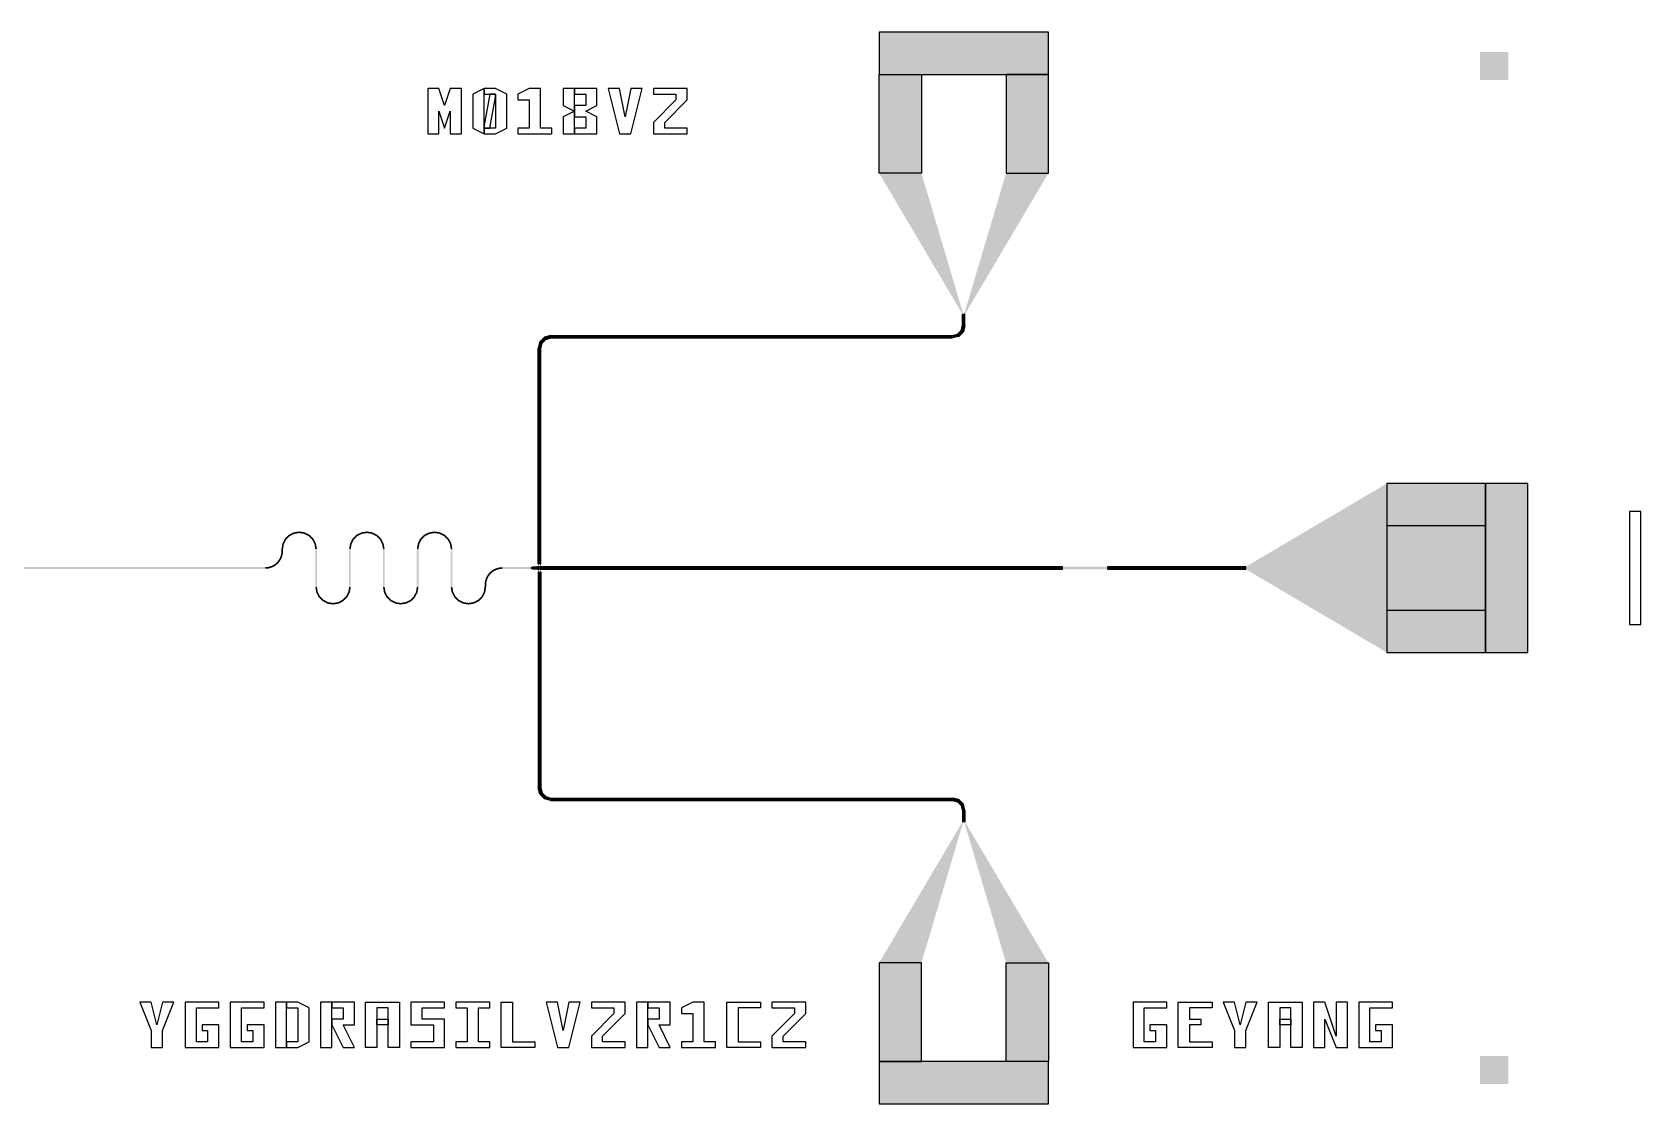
# Model space of a CAD drawing. Extents: x -200 to 7200, y -200 to 2100.
# Drawn here: x 4349 to 7200, y 0 to 1900 of the extents above; entities that cross this region are included whole.
import ezdxf

# ---------------------------------------------------------------- set-up
doc = ezdxf.new("R2010")
doc.units = 0
doc.layers.add('GAP', color=1, linetype='continuous')
doc.layers.add('PIN', color=3, linetype='continuous')

# ---------------------------------------------------------------- blocks, each defined once
blk = doc.blocks.new('YGGDRASILV2R1C2GAP')
for points in [[(6925, 1100), (6750, 1100), (6750, 800), (6925, 800), (6925, 1100)], [(7000, 1100), (6925, 1100), (6925, 800), (7000, 800), (7000, 1100)], [(5245.2, 951.5), (5235.2, 951.5), (5235.2, 948.5), (5245.2, 948.5), (5245.2, 951.5)], [(5250.7, 951.5), (5246.2, 951.5), (5246.2, 948.5), (5250.7, 948.5), (5250.7, 951.5)], [(6175, 952.2), (5251.7, 952.2), (5251.7, 947.8), (6175, 947.8), (6175, 952.2)], [(6500, 952.2), (6255, 952.2), (6255, 947.8), (6500, 947.8), (6500, 952.2)]]:
    blk.add_lwpolyline(points)
for points in [[(6750, 950), (6500, 950), (6750, 1100), (6500, 952.2)], [(6925, 1100), (6750, 1100), (6925, 800), (6750, 800)], [(7000, 1100), (6925, 1100), (7000, 800), (6925, 800)], [(4796.7, 1001.9), (4796.7, 1001.9), (4792.3, 993.1)], [(4799.1, 1000.1), (4796.7, 1001.9), (4795.1, 992.2), (4792.3, 993.1)], [(4799.1, 1000.1), (4799.1, 1000.1), (4795.1, 992.2)], [(4803.7, 1008.8), (4803.7, 1008.8), (4796.7, 1001.9)], [(4805.4, 1006.4), (4803.7, 1008.8), (4799.1, 1000.1), (4796.7, 1001.9)], [(4805.4, 1006.4), (4805.4, 1006.4), (4799.1, 1000.1)], [(4812.5, 1013.3), (4812.5, 1013.3), (4803.7, 1008.8)], [(4813.4, 1010.5), (4812.5, 1013.3), (4805.4, 1006.4), (4803.7, 1008.8)], [(4813.4, 1010.5), (4813.4, 1010.5), (4805.4, 1006.4)], [(4822.2, 1014.8), (4822.2, 1014.8), (4812.5, 1013.3)], [(4822.2, 1011.9), (4822.2, 1014.8), (4813.4, 1010.5), (4812.5, 1013.3)], [(4822.2, 1011.9), (4822.2, 1011.9), (4813.4, 1010.5)], [(4831.9, 1013.3), (4831.9, 1013.3), (4822.2, 1014.8)], [(4831, 1010.5), (4831.9, 1013.3), (4822.2, 1011.9), (4822.2, 1014.8)], [(4831, 1010.5), (4831, 1010.5), (4822.2, 1011.9)], [(4839, 1006.4), (4840.7, 1008.8), (4831, 1010.5), (4831.9, 1013.3)], [(4839, 1006.4), (4839, 1006.4), (4831, 1010.5)], [(4840.7, 1008.8), (4840.7, 1008.8), (4831.9, 1013.3)], [(4845.3, 1000.1), (4847.6, 1001.9), (4839, 1006.4), (4840.7, 1008.8)], [(4845.3, 1000.1), (4845.3, 1000.1), (4839, 1006.4)], [(4847.6, 1001.9), (4847.6, 1001.9), (4840.7, 1008.8)], [(4849.3, 992.2), (4852.1, 993.1), (4845.3, 1000.1), (4847.6, 1001.9)], [(4849.3, 992.2), (4849.3, 992.2), (4845.3, 1000.1)], [(4852.1, 993.1), (4852.1, 993.1), (4847.6, 1001.9)], [(4916.7, 1001.9), (4916.7, 1001.9), (4912.3, 993.1)], [(4919.1, 1000.1), (4916.7, 1001.9), (4915.1, 992.2), (4912.3, 993.1)], [(4919.1, 1000.1), (4919.1, 1000.1), (4915.1, 992.2)], [(4923.7, 1008.8), (4923.7, 1008.8), (4916.7, 1001.9)], [(4925.4, 1006.4), (4923.7, 1008.8), (4919.1, 1000.1), (4916.7, 1001.9)], [(4925.4, 1006.4), (4925.4, 1006.4), (4919.1, 1000.1)], [(4932.5, 1013.3), (4932.5, 1013.3), (4923.7, 1008.8)], [(4933.4, 1010.5), (4932.5, 1013.3), (4925.4, 1006.4), (4923.7, 1008.8)], [(4933.4, 1010.5), (4933.4, 1010.5), (4925.4, 1006.4)], [(4942.2, 1014.8), (4942.2, 1014.8), (4932.5, 1013.3)], [(4942.2, 1011.9), (4942.2, 1014.8), (4933.4, 1010.5), (4932.5, 1013.3)], [(4942.2, 1011.9), (4942.2, 1011.9), (4933.4, 1010.5)], [(4951.9, 1013.3), (4951.9, 1013.3), (4942.2, 1014.8)], [(4951, 1010.5), (4951.9, 1013.3), (4942.2, 1011.9), (4942.2, 1014.8)], [(4951, 1010.5), (4951, 1010.5), (4942.2, 1011.9)], [(4959, 1006.4), (4960.7, 1008.8), (4951, 1010.5), (4951.9, 1013.3)], [(4959, 1006.4), (4959, 1006.4), (4951, 1010.5)], [(4960.7, 1008.8), (4960.7, 1008.8), (4951.9, 1013.3)], [(4965.3, 1000.1), (4967.6, 1001.9), (4959, 1006.4), (4960.7, 1008.8)], [(4965.3, 1000.1), (4965.3, 1000.1), (4959, 1006.4)], [(4967.6, 1001.9), (4967.6, 1001.9), (4960.7, 1008.8)], [(4969.3, 992.2), (4972.1, 993.1), (4965.3, 1000.1), (4967.6, 1001.9)], [(4969.3, 992.2), (4969.3, 992.2), (4965.3, 1000.1)], [(4972.1, 993.1), (4972.1, 993.1), (4967.6, 1001.9)], [(5036.7, 1001.9), (5036.7, 1001.9), (5032.3, 993.1)], [(5039.1, 1000.1), (5036.7, 1001.9), (5035.1, 992.2), (5032.3, 993.1)], [(5039.1, 1000.1), (5039.1, 1000.1), (5035.1, 992.2)], [(5043.7, 1008.8), (5043.7, 1008.8), (5036.7, 1001.9)], [(5045.4, 1006.4), (5043.7, 1008.8), (5039.1, 1000.1), (5036.7, 1001.9)], [(5045.4, 1006.4), (5045.4, 1006.4), (5039.1, 1000.1)], [(5052.5, 1013.3), (5052.5, 1013.3), (5043.7, 1008.8)], [(5053.4, 1010.5), (5052.5, 1013.3), (5045.4, 1006.4), (5043.7, 1008.8)], [(5053.4, 1010.5), (5053.4, 1010.5), (5045.4, 1006.4)], [(5062.2, 1014.8), (5062.2, 1014.8), (5052.5, 1013.3)], [(5062.2, 1011.9), (5062.2, 1014.8), (5053.4, 1010.5), (5052.5, 1013.3)], [(5062.2, 1011.9), (5062.2, 1011.9), (5053.4, 1010.5)], [(5071.9, 1013.3), (5071.9, 1013.3), (5062.2, 1014.8)], [(5071, 1010.5), (5071.9, 1013.3), (5062.2, 1011.9), (5062.2, 1014.8)], [(5071, 1010.5), (5071, 1010.5), (5062.2, 1011.9)], [(5079, 1006.4), (5080.7, 1008.8), (5071, 1010.5), (5071.9, 1013.3)], [(5079, 1006.4), (5079, 1006.4), (5071, 1010.5)], [(5080.7, 1008.8), (5080.7, 1008.8), (5071.9, 1013.3)], [(5085.3, 1000.1), (5087.6, 1001.9), (5079, 1006.4), (5080.7, 1008.8)], [(5085.3, 1000.1), (5085.3, 1000.1), (5079, 1006.4)], [(5087.6, 1001.9), (5087.6, 1001.9), (5080.7, 1008.8)], [(5089.3, 992.2), (5092.1, 993.1), (5085.3, 1000.1), (5087.6, 1001.9)], [(5089.3, 992.2), (5089.3, 992.2), (5085.3, 1000.1)], [(5092.1, 993.1), (5092.1, 993.1), (5087.6, 1001.9)], [(4789.3, 971.2), (4789.3, 971.2), (4787.6, 967)], [(4789.3, 971.2), (4792.1, 970.3), (4787.6, 967), (4790.2, 965.7)], [(4790.4, 975.5), (4790.4, 975.5), (4789.3, 971.2)], [(4790.4, 975.5), (4793.3, 975.1), (4789.3, 971.2), (4792.1, 970.3)], [(4792.1, 970.3), (4792.1, 970.3), (4790.2, 965.7)], [(4790.7, 980), (4790.7, 980), (4790.4, 975.5)], [(4790.7, 980), (4793.7, 980), (4790.4, 975.5), (4793.3, 975.1)], [(4792.3, 993.1), (4792.3, 993.1), (4790.7, 983.4)], [(4795.1, 992.2), (4792.3, 993.1), (4793.7, 983.4), (4790.7, 983.4)], [(4790.7, 983.4), (4790.7, 980), (4793.7, 983.4), (4793.7, 980)], [(4793.3, 975.1), (4793.3, 975.1), (4792.1, 970.3)], [(4793.7, 980), (4793.7, 980), (4793.3, 975.1)], [(4795.1, 992.2), (4795.1, 992.2), (4793.7, 983.4)], [(4850.7, 983.4), (4853.7, 983.4), (4849.3, 992.2), (4852.1, 993.1)], [(4850.7, 983.4), (4850.7, 983.4), (4849.3, 992.2)], [(4853.7, 916.6), (4853.7, 983.4), (4850.7, 916.6), (4850.7, 983.4)], [(4853.7, 983.4), (4853.7, 983.4), (4852.1, 993.1)], [(4912.3, 993.1), (4912.3, 993.1), (4910.7, 983.4)], [(4915.1, 992.2), (4912.3, 993.1), (4913.7, 983.4), (4910.7, 983.4)], [(4910.7, 983.4), (4910.7, 916.6), (4913.7, 983.4), (4913.7, 916.6)], [(4915.1, 992.2), (4915.1, 992.2), (4913.7, 983.4)], [(4970.7, 983.4), (4973.7, 983.4), (4969.3, 992.2), (4972.1, 993.1)], [(4970.7, 983.4), (4970.7, 983.4), (4969.3, 992.2)], [(4973.7, 916.6), (4973.7, 983.4), (4970.7, 916.6), (4970.7, 983.4)], [(4973.7, 983.4), (4973.7, 983.4), (4972.1, 993.1)], [(5032.3, 993.1), (5032.3, 993.1), (5030.7, 983.4)], [(5035.1, 992.2), (5032.3, 993.1), (5033.7, 983.4), (5030.7, 983.4)], [(5030.7, 983.4), (5030.7, 916.6), (5033.7, 983.4), (5033.7, 916.6)], [(5035.1, 992.2), (5035.1, 992.2), (5033.7, 983.4)], [(5090.7, 983.4), (5093.7, 983.4), (5089.3, 992.2), (5092.1, 993.1)], [(5090.7, 983.4), (5090.7, 983.4), (5089.3, 992.2)], [(5093.7, 916.6), (5093.7, 983.4), (5090.7, 916.6), (5090.7, 983.4)], [(5093.7, 983.4), (5093.7, 983.4), (5092.1, 993.1)], [(4762.2, 951.5), (3203.5, 951.5), (4762.2, 948.5), (3203.5, 948.5)], [(4766.7, 951.8), (4766.7, 951.8), (4762.2, 951.5)], [(4766.7, 951.8), (4767.1, 948.9), (4762.2, 951.5), (4762.2, 948.5)], [(4767.1, 948.9), (4767.1, 948.9), (4762.2, 948.5)], [(4771, 952.9), (4771, 952.9), (4766.7, 951.8)], [(4771, 952.9), (4771.9, 950.1), (4766.7, 951.8), (4767.1, 948.9)], [(4771.9, 950.1), (4771.9, 950.1), (4767.1, 948.9)], [(4775.1, 954.6), (4775.1, 954.6), (4771, 952.9)], [(4775.1, 954.6), (4776.5, 952), (4771, 952.9), (4771.9, 950.1)], [(4776.5, 952), (4776.5, 952), (4771.9, 950.1)], [(4779, 956.9), (4779, 956.9), (4775.1, 954.6)], [(4779, 956.9), (4780.7, 954.5), (4775.1, 954.6), (4776.5, 952)], [(4780.7, 954.5), (4780.7, 954.5), (4776.5, 952)], [(4782.4, 959.8), (4782.4, 959.8), (4779, 956.9)], [(4782.4, 959.8), (4784.4, 957.7), (4779, 956.9), (4780.7, 954.5)], [(4784.4, 957.7), (4784.4, 957.7), (4780.7, 954.5)], [(4785.3, 963.2), (4785.3, 963.2), (4782.4, 959.8)], [(4785.3, 963.2), (4787.6, 961.5), (4782.4, 959.8), (4784.4, 957.7)], [(4787.6, 961.5), (4787.6, 961.5), (4784.4, 957.7)], [(4787.6, 967), (4787.6, 967), (4785.3, 963.2)], [(4787.6, 967), (4790.2, 965.7), (4785.3, 963.2), (4787.6, 961.5)], [(4790.2, 965.7), (4790.2, 965.7), (4787.6, 961.5)], [(5159.9, 942.3), (5159.9, 942.3), (5156.7, 938.5)], [(5162, 940.2), (5159.9, 942.3), (5159.1, 936.8), (5156.7, 938.5)], [(5163.7, 945.5), (5163.7, 945.5), (5159.9, 942.3)], [(5165.4, 943.1), (5163.7, 945.5), (5162, 940.2), (5159.9, 942.3)], [(5165.4, 943.1), (5165.4, 943.1), (5162, 940.2)], [(5167.9, 948), (5167.9, 948), (5163.7, 945.5)], [(5169.2, 945.4), (5167.9, 948), (5165.4, 943.1), (5163.7, 945.5)], [(5169.2, 945.4), (5169.2, 945.4), (5165.4, 943.1)], [(5172.5, 949.9), (5172.5, 949.9), (5167.9, 948)], [(5173.4, 947.1), (5172.5, 949.9), (5169.2, 945.4), (5167.9, 948)], [(5173.4, 947.1), (5173.4, 947.1), (5169.2, 945.4)], [(5177.3, 951.1), (5177.3, 951.1), (5172.5, 949.9)], [(5177.7, 948.2), (5177.3, 951.1), (5173.4, 947.1), (5172.5, 949.9)], [(5177.7, 948.2), (5177.7, 948.2), (5173.4, 947.1)], [(5182.2, 951.5), (5182.2, 951.5), (5177.3, 951.1)], [(5182.2, 948.5), (5182.2, 951.5), (5177.7, 948.2), (5177.3, 951.1)], [(5182.2, 948.5), (5182.2, 948.5), (5177.7, 948.2)], [(5232.2, 951.5), (5182.2, 951.5), (5232.2, 948.5), (5182.2, 948.5)], [(5235.2, 950), (5232.2, 950), (5235.2, 951.5), (5232.2, 951.5)], [(5235.2, 950), (5232.2, 950), (5235.2, 948.5), (5232.2, 948.5)], [(5245.2, 951.5), (5235.2, 951.5), (5245.2, 948.5), (5235.2, 948.5)], [(5246.2, 950), (5245.2, 950), (5246.2, 951.5), (5245.2, 951.5)], [(5246.2, 950), (5245.2, 950), (5246.2, 948.5), (5245.2, 948.5)], [(5250.7, 951.5), (5246.2, 951.5), (5250.7, 948.5), (5246.2, 948.5)], [(5251.7, 950), (5250.7, 950), (5251.7, 952.2), (5250.7, 951.5)], [(5251.7, 950), (5250.7, 950), (5251.7, 947.8), (5250.7, 948.5)], [(6175, 952.2), (5251.7, 952.2), (6175, 947.8), (5251.7, 947.8)], [(6255, 950), (6175, 950), (6255, 952.2), (6175, 952.2)], [(6255, 950), (6175, 950), (6255, 947.8), (6175, 947.8)], [(6500, 952.2), (6255, 952.2), (6500, 947.8), (6255, 947.8)], [(6750, 950), (6500, 950), (6750, 800), (6500, 947.8)], [(4852.3, 906.9), (4852.3, 906.9), (4850.7, 916.6)], [(4855.1, 907.8), (4852.3, 906.9), (4853.7, 916.6), (4850.7, 916.6)], [(4855.1, 907.8), (4855.1, 907.8), (4853.7, 916.6)], [(4910.7, 916.6), (4910.7, 916.6), (4909.3, 907.8)], [(4910.7, 916.6), (4913.7, 916.6), (4909.3, 907.8), (4912.1, 906.9)], [(4913.7, 916.6), (4913.7, 916.6), (4912.1, 906.9)], [(4972.3, 906.9), (4972.3, 906.9), (4970.7, 916.6)], [(4975.1, 907.8), (4972.3, 906.9), (4973.7, 916.6), (4970.7, 916.6)], [(4975.1, 907.8), (4975.1, 907.8), (4973.7, 916.6)], [(5030.7, 916.6), (5030.7, 916.6), (5029.3, 907.8)], [(5030.7, 916.6), (5033.7, 916.6), (5029.3, 907.8), (5032.1, 906.9)], [(5033.7, 916.6), (5033.7, 916.6), (5032.1, 906.9)], [(5092.3, 906.9), (5092.3, 906.9), (5090.7, 916.6)], [(5095.1, 907.8), (5092.3, 906.9), (5093.7, 916.6), (5090.7, 916.6)], [(5095.1, 907.8), (5095.1, 907.8), (5093.7, 916.6)], [(5150.7, 916.6), (5150.7, 916.6), (5149.3, 907.8)], [(5150.7, 916.6), (5153.7, 916.6), (5149.3, 907.8), (5152.1, 906.9)], [(5151.1, 924.9), (5151.1, 924.9), (5150.7, 920)], [(5154, 924.5), (5151.1, 924.9), (5153.7, 920), (5150.7, 920)], [(5150.7, 920), (5150.7, 916.6), (5153.7, 920), (5153.7, 916.6)], [(5152.3, 929.7), (5152.3, 929.7), (5151.1, 924.9)], [(5155.1, 928.8), (5152.3, 929.7), (5154, 924.5), (5151.1, 924.9)], [(5153.7, 916.6), (5153.7, 916.6), (5152.1, 906.9)], [(5154.2, 934.3), (5154.2, 934.3), (5152.3, 929.7)], [(5156.8, 933), (5154.2, 934.3), (5155.1, 928.8), (5152.3, 929.7)], [(5154, 924.5), (5154, 924.5), (5153.7, 920)], [(5155.1, 928.8), (5155.1, 928.8), (5154, 924.5)], [(5156.7, 938.5), (5156.7, 938.5), (5154.2, 934.3)], [(5159.1, 936.8), (5156.7, 938.5), (5156.8, 933), (5154.2, 934.3)], [(5156.8, 933), (5156.8, 933), (5155.1, 928.8)], [(5159.1, 936.8), (5159.1, 936.8), (5156.8, 933)], [(5162, 940.2), (5162, 940.2), (5159.1, 936.8)], [(4859.1, 899.9), (4856.7, 898.1), (4855.1, 907.8), (4852.3, 906.9)], [(4856.7, 898.1), (4856.7, 898.1), (4852.3, 906.9)], [(4859.1, 899.9), (4859.1, 899.9), (4855.1, 907.8)], [(4865.4, 893.6), (4863.7, 891.2), (4859.1, 899.9), (4856.7, 898.1)], [(4863.7, 891.2), (4863.7, 891.2), (4856.7, 898.1)], [(4865.4, 893.6), (4865.4, 893.6), (4859.1, 899.9)], [(4873.4, 889.5), (4872.5, 886.7), (4865.4, 893.6), (4863.7, 891.2)], [(4872.5, 886.7), (4872.5, 886.7), (4863.7, 891.2)], [(4873.4, 889.5), (4873.4, 889.5), (4865.4, 893.6)], [(4882.2, 888.1), (4882.2, 885.2), (4873.4, 889.5), (4872.5, 886.7)], [(4882.2, 885.2), (4882.2, 885.2), (4872.5, 886.7)], [(4882.2, 888.1), (4882.2, 888.1), (4873.4, 889.5)], [(4891, 889.5), (4891, 889.5), (4882.2, 888.1)], [(4891, 889.5), (4891.9, 886.7), (4882.2, 888.1), (4882.2, 885.2)], [(4891.9, 886.7), (4891.9, 886.7), (4882.2, 885.2)], [(4899, 893.6), (4899, 893.6), (4891, 889.5)], [(4899, 893.6), (4900.7, 891.2), (4891, 889.5), (4891.9, 886.7)], [(4900.7, 891.2), (4900.7, 891.2), (4891.9, 886.7)], [(4905.3, 899.9), (4905.3, 899.9), (4899, 893.6)], [(4905.3, 899.9), (4907.6, 898.1), (4899, 893.6), (4900.7, 891.2)], [(4907.6, 898.1), (4907.6, 898.1), (4900.7, 891.2)], [(4909.3, 907.8), (4909.3, 907.8), (4905.3, 899.9)], [(4909.3, 907.8), (4912.1, 906.9), (4905.3, 899.9), (4907.6, 898.1)], [(4912.1, 906.9), (4912.1, 906.9), (4907.6, 898.1)], [(4979.1, 899.9), (4976.7, 898.1), (4975.1, 907.8), (4972.3, 906.9)], [(4976.7, 898.1), (4976.7, 898.1), (4972.3, 906.9)], [(4979.1, 899.9), (4979.1, 899.9), (4975.1, 907.8)], [(4985.4, 893.6), (4983.7, 891.2), (4979.1, 899.9), (4976.7, 898.1)], [(4983.7, 891.2), (4983.7, 891.2), (4976.7, 898.1)], [(4985.4, 893.6), (4985.4, 893.6), (4979.1, 899.9)], [(4993.4, 889.5), (4992.5, 886.7), (4985.4, 893.6), (4983.7, 891.2)], [(4992.5, 886.7), (4992.5, 886.7), (4983.7, 891.2)], [(4993.4, 889.5), (4993.4, 889.5), (4985.4, 893.6)], [(5002.2, 888.1), (5002.2, 885.2), (4993.4, 889.5), (4992.5, 886.7)], [(5002.2, 885.2), (5002.2, 885.2), (4992.5, 886.7)], [(5002.2, 888.1), (5002.2, 888.1), (4993.4, 889.5)], [(5011, 889.5), (5011, 889.5), (5002.2, 888.1)], [(5011, 889.5), (5011.9, 886.7), (5002.2, 888.1), (5002.2, 885.2)], [(5011.9, 886.7), (5011.9, 886.7), (5002.2, 885.2)], [(5019, 893.6), (5019, 893.6), (5011, 889.5)], [(5019, 893.6), (5020.7, 891.2), (5011, 889.5), (5011.9, 886.7)], [(5020.7, 891.2), (5020.7, 891.2), (5011.9, 886.7)], [(5025.3, 899.9), (5025.3, 899.9), (5019, 893.6)], [(5025.3, 899.9), (5027.6, 898.1), (5019, 893.6), (5020.7, 891.2)], [(5027.6, 898.1), (5027.6, 898.1), (5020.7, 891.2)], [(5029.3, 907.8), (5029.3, 907.8), (5025.3, 899.9)], [(5029.3, 907.8), (5032.1, 906.9), (5025.3, 899.9), (5027.6, 898.1)], [(5032.1, 906.9), (5032.1, 906.9), (5027.6, 898.1)], [(5099.1, 899.9), (5096.7, 898.1), (5095.1, 907.8), (5092.3, 906.9)], [(5096.7, 898.1), (5096.7, 898.1), (5092.3, 906.9)], [(5099.1, 899.9), (5099.1, 899.9), (5095.1, 907.8)], [(5105.4, 893.6), (5103.7, 891.2), (5099.1, 899.9), (5096.7, 898.1)], [(5103.7, 891.2), (5103.7, 891.2), (5096.7, 898.1)], [(5105.4, 893.6), (5105.4, 893.6), (5099.1, 899.9)], [(5113.4, 889.5), (5112.5, 886.7), (5105.4, 893.6), (5103.7, 891.2)], [(5112.5, 886.7), (5112.5, 886.7), (5103.7, 891.2)], [(5113.4, 889.5), (5113.4, 889.5), (5105.4, 893.6)], [(5122.2, 888.1), (5122.2, 885.2), (5113.4, 889.5), (5112.5, 886.7)], [(5122.2, 885.2), (5122.2, 885.2), (5112.5, 886.7)], [(5122.2, 888.1), (5122.2, 888.1), (5113.4, 889.5)], [(5131, 889.5), (5131, 889.5), (5122.2, 888.1)], [(5131, 889.5), (5131.9, 886.7), (5122.2, 888.1), (5122.2, 885.2)], [(5131.9, 886.7), (5131.9, 886.7), (5122.2, 885.2)], [(5139, 893.6), (5139, 893.6), (5131, 889.5)], [(5139, 893.6), (5140.7, 891.2), (5131, 889.5), (5131.9, 886.7)], [(5140.7, 891.2), (5140.7, 891.2), (5131.9, 886.7)], [(5145.3, 899.9), (5145.3, 899.9), (5139, 893.6)], [(5145.3, 899.9), (5147.6, 898.1), (5139, 893.6), (5140.7, 891.2)], [(5147.6, 898.1), (5147.6, 898.1), (5140.7, 891.2)], [(5149.3, 907.8), (5149.3, 907.8), (5145.3, 899.9)], [(5149.3, 907.8), (5152.1, 906.9), (5145.3, 899.9), (5147.6, 898.1)], [(5152.1, 906.9), (5152.1, 906.9), (5147.6, 898.1)]]:
    blk.add_solid(points)
at = {"layer": 'gap'}
for points in [[(5050, 1720), (5070, 1720), (5070, 1760), (5080, 1730), (5090, 1760), (5090, 1720), (5110, 1720), (5110, 1800), (5090, 1800), (5080, 1770), (5070, 1800), (5050, 1800), (5050, 1720), (5050, 1720)], [(5130, 1730), (5150, 1720), (5150, 1800), (5130, 1790), (5130, 1730)], [(5150, 1720), (5170, 1720), (5190, 1730), (5190, 1790), (5170, 1800), (5150, 1800), (5150, 1790), (5170, 1790), (5170, 1730), (5150, 1730), (5150, 1720)], [(5210, 1720), (5270, 1720), (5270, 1730), (5250, 1730), (5250, 1800), (5230, 1800), (5210, 1790), (5210, 1780), (5230, 1780), (5230, 1730), (5210, 1730), (5210, 1720), (5210, 1720)], [(5290, 1720), (5310, 1720), (5310, 1800), (5290, 1800), (5290, 1770), (5310, 1760), (5290, 1750), (5290, 1720)], [(5310, 1720), (5350, 1720), (5350, 1750), (5330, 1760), (5350, 1770), (5350, 1800), (5310, 1800), (5310, 1790), (5330, 1790), (5330, 1770), (5310, 1770), (5310, 1750), (5330, 1750), (5330, 1730), (5310, 1730), (5310, 1720)], [(5390, 1720), (5410, 1720), (5430, 1800), (5410, 1800), (5400, 1750), (5390, 1800), (5370, 1800), (5390, 1720), (5390, 1720)], [(5450, 1720), (5510, 1720), (5510, 1730), (5470, 1730), (5470, 1740), (5510, 1780), (5510, 1800), (5450, 1800), (5450, 1790), (5490, 1790), (5490, 1780), (5450, 1740), (5450, 1720), (5450, 1720)], [(5150, 1730), (5160, 1730), (5170, 1785), (5170, 1790), (5160, 1790), (5150, 1735), (5150, 1730)], [(4560, 100), (4580, 100), (4580, 130), (4600, 180), (4580, 180), (4570, 140), (4560, 180), (4540, 180), (4560, 130), (4560, 100), (4560, 100)], [(4620, 100), (4680, 100), (4680, 140), (4650, 140), (4650, 130), (4660, 130), (4660, 110), (4640, 110), (4640, 170), (4680, 170), (4680, 180), (4620, 180), (4620, 100), (4620, 100)], [(4700, 100), (4760, 100), (4760, 140), (4730, 140), (4730, 130), (4740, 130), (4740, 110), (4720, 110), (4720, 170), (4760, 170), (4760, 180), (4700, 180), (4700, 100), (4700, 100)], [(4780, 100), (4800, 100), (4800, 180), (4780, 180), (4780, 100)], [(4800, 100), (4820, 100), (4840, 110), (4840, 170), (4820, 180), (4800, 180), (4800, 170), (4820, 170), (4820, 110), (4800, 110), (4800, 100)], [(4860, 100), (4880, 100), (4880, 180), (4860, 180), (4860, 100)], [(4880, 140), (4900, 100), (4920, 100), (4900, 140), (4920, 140), (4920, 180), (4880, 180), (4880, 170), (4900, 170), (4900, 150), (4880, 150), (4880, 140)], [(4940, 100), (4940, 180), (5000, 180), (5000, 100), (4980, 100), (4980, 170), (4960, 170), (4960, 100), (4940, 100)], [(5020, 100), (5080, 100), (5080, 150), (5040, 150), (5040, 170), (5080, 170), (5080, 180), (5020, 180), (5020, 140), (5060, 140), (5060, 110), (5020, 110), (5020, 100), (5020, 100)], [(5100, 100), (5160, 100), (5160, 110), (5140, 110), (5140, 170), (5160, 170), (5160, 180), (5100, 180), (5100, 170), (5120, 170), (5120, 110), (5100, 110), (5100, 100), (5100, 100)], [(5180, 100), (5180, 180), (5200, 180), (5200, 110), (5240, 110), (5240, 100), (5180, 100), (5180, 100)], [(5280, 100), (5300, 100), (5320, 180), (5300, 180), (5290, 130), (5280, 180), (5260, 180), (5280, 100), (5280, 100)], [(5340, 100), (5400, 100), (5400, 110), (5360, 110), (5360, 120), (5400, 160), (5400, 180), (5340, 180), (5340, 170), (5380, 170), (5380, 160), (5340, 120), (5340, 100), (5340, 100)], [(5420, 100), (5440, 100), (5440, 180), (5420, 180), (5420, 100)], [(5440, 140), (5460, 100), (5480, 100), (5460, 140), (5480, 140), (5480, 180), (5440, 180), (5440, 170), (5460, 170), (5460, 150), (5440, 150), (5440, 140)], [(5500, 100), (5560, 100), (5560, 110), (5540, 110), (5540, 180), (5520, 180), (5500, 170), (5500, 160), (5520, 160), (5520, 110), (5500, 110), (5500, 100), (5500, 100)], [(5580, 100), (5580, 180), (5640, 180), (5640, 170), (5600, 170), (5600, 110), (5640, 110), (5640, 100), (5580, 100), (5580, 100)], [(5660, 100), (5720, 100), (5720, 110), (5680, 110), (5680, 120), (5720, 160), (5720, 180), (5660, 180), (5660, 170), (5700, 170), (5700, 160), (5660, 120), (5660, 100), (5660, 100)], [(6300, 100), (6360, 100), (6360, 140), (6330, 140), (6330, 130), (6340, 130), (6340, 110), (6320, 110), (6320, 170), (6360, 170), (6360, 180), (6300, 180), (6300, 100), (6300, 100)], [(6380, 100), (6380, 180), (6440, 180), (6440, 170), (6400, 170), (6400, 150), (6420, 150), (6420, 140), (6400, 140), (6400, 110), (6440, 110), (6440, 100), (6380, 100), (6380, 100)], [(6480, 100), (6500, 100), (6500, 130), (6520, 180), (6500, 180), (6490, 140), (6480, 180), (6460, 180), (6480, 130), (6480, 100), (6480, 100)], [(6540, 100), (6540, 180), (6600, 180), (6600, 100), (6580, 100), (6580, 170), (6560, 170), (6560, 100), (6540, 100)], [(6620, 100), (6640, 100), (6640, 150), (6660, 100), (6680, 100), (6680, 180), (6660, 180), (6660, 120), (6640, 180), (6620, 180), (6620, 100), (6620, 100)], [(6700, 100), (6760, 100), (6760, 140), (6730, 140), (6730, 130), (6740, 130), (6740, 110), (6720, 110), (6720, 170), (6760, 170), (6760, 180), (6700, 180), (6700, 100), (6700, 100)], [(4960, 140), (4960, 150), (4980, 150), (4980, 140), (4960, 140)], [(6560, 140), (6560, 150), (6580, 150), (6580, 140), (6560, 140)]]:
    blk.add_lwpolyline(points, dxfattribs=at)
blk = doc.blocks.new('YGGDRASILV2R1C2PIN')
for points in [[(6925, 1025), (6750, 1025), (6750, 875), (6925, 875), (6925, 1025)], [(5245.2, 950.8), (5235.2, 950.8), (5235.2, 949.2), (5245.2, 949.2), (5245.2, 950.8)], [(5250.7, 950.8), (5246.2, 950.8), (5246.2, 949.2), (5250.7, 949.2), (5250.7, 950.8)], [(6175, 950.8), (5251.7, 950.8), (5251.7, 949.2), (6175, 949.2), (6175, 950.8)], [(6500, 950.8), (6255, 950.8), (6255, 949.2), (6500, 949.2), (6500, 950.8)]]:
    blk.add_lwpolyline(points)
for points in [[(4797.7, 1001.1), (4797.1, 1001.6), (4793.4, 992.7), (4792.7, 992.9)], [(4798.7, 1000.4), (4798.1, 1000.8), (4794.6, 992.3), (4793.9, 992.5)], [(4804.4, 1007.8), (4804, 1008.4), (4797.7, 1001.1), (4797.1, 1001.6)], [(4805.1, 1006.8), (4804.7, 1007.4), (4798.7, 1000.4), (4798.1, 1000.8)], [(4812.8, 1012.1), (4812.6, 1012.8), (4804.4, 1007.8), (4804, 1008.4)], [(4813.2, 1011), (4813, 1011.6), (4805.1, 1006.8), (4804.7, 1007.4)], [(4822.2, 1013.6), (4822.2, 1014.3), (4812.8, 1012.1), (4812.6, 1012.8)], [(4822.2, 1012.4), (4822.2, 1013.1), (4813.2, 1011), (4813, 1011.6)], [(4831.5, 1012.1), (4831.8, 1012.8), (4822.2, 1013.6), (4822.2, 1014.3)], [(4831.2, 1011), (4831.4, 1011.6), (4822.2, 1012.4), (4822.2, 1013.1)], [(4839.3, 1006.8), (4839.7, 1007.4), (4831.2, 1011), (4831.4, 1011.6)], [(4840, 1007.8), (4840.4, 1008.4), (4831.5, 1012.1), (4831.8, 1012.8)], [(4845.7, 1000.4), (4846.3, 1000.8), (4839.3, 1006.8), (4839.7, 1007.4)], [(4846.7, 1001.1), (4847.2, 1001.6), (4840, 1007.8), (4840.4, 1008.4)], [(4849.8, 992.3), (4850.5, 992.5), (4845.7, 1000.4), (4846.3, 1000.8)], [(4851, 992.7), (4851.6, 992.9), (4846.7, 1001.1), (4847.2, 1001.6)], [(4917.7, 1001.1), (4917.1, 1001.6), (4913.4, 992.7), (4912.7, 992.9)], [(4918.7, 1000.4), (4918.1, 1000.8), (4914.6, 992.3), (4913.9, 992.5)], [(4924.4, 1007.8), (4924, 1008.4), (4917.7, 1001.1), (4917.1, 1001.6)], [(4925.1, 1006.8), (4924.7, 1007.4), (4918.7, 1000.4), (4918.1, 1000.8)], [(4932.8, 1012.1), (4932.6, 1012.8), (4924.4, 1007.8), (4924, 1008.4)], [(4933.2, 1011), (4933, 1011.6), (4925.1, 1006.8), (4924.7, 1007.4)], [(4942.2, 1013.6), (4942.2, 1014.3), (4932.8, 1012.1), (4932.6, 1012.8)], [(4942.2, 1012.4), (4942.2, 1013.1), (4933.2, 1011), (4933, 1011.6)], [(4951.5, 1012.1), (4951.8, 1012.8), (4942.2, 1013.6), (4942.2, 1014.3)], [(4951.2, 1011), (4951.4, 1011.6), (4942.2, 1012.4), (4942.2, 1013.1)], [(4959.3, 1006.8), (4959.7, 1007.4), (4951.2, 1011), (4951.4, 1011.6)], [(4960, 1007.8), (4960.4, 1008.4), (4951.5, 1012.1), (4951.8, 1012.8)], [(4965.7, 1000.4), (4966.3, 1000.8), (4959.3, 1006.8), (4959.7, 1007.4)], [(4966.7, 1001.1), (4967.2, 1001.6), (4960, 1007.8), (4960.4, 1008.4)], [(4969.8, 992.3), (4970.5, 992.5), (4965.7, 1000.4), (4966.3, 1000.8)], [(4971, 992.7), (4971.6, 992.9), (4966.7, 1001.1), (4967.2, 1001.6)], [(5037.7, 1001.1), (5037.1, 1001.6), (5033.4, 992.7), (5032.7, 992.9)], [(5038.7, 1000.4), (5038.1, 1000.8), (5034.6, 992.3), (5033.9, 992.5)], [(5044.4, 1007.8), (5044, 1008.4), (5037.7, 1001.1), (5037.1, 1001.6)], [(5045.1, 1006.8), (5044.7, 1007.4), (5038.7, 1000.4), (5038.1, 1000.8)], [(5052.8, 1012.1), (5052.6, 1012.8), (5044.4, 1007.8), (5044, 1008.4)], [(5053.2, 1011), (5053, 1011.6), (5045.1, 1006.8), (5044.7, 1007.4)], [(5062.2, 1013.6), (5062.2, 1014.3), (5052.8, 1012.1), (5052.6, 1012.8)], [(5062.2, 1012.4), (5062.2, 1013.1), (5053.2, 1011), (5053, 1011.6)], [(5071.5, 1012.1), (5071.8, 1012.8), (5062.2, 1013.6), (5062.2, 1014.3)], [(5071.2, 1011), (5071.4, 1011.6), (5062.2, 1012.4), (5062.2, 1013.1)], [(5079.3, 1006.8), (5079.7, 1007.4), (5071.2, 1011), (5071.4, 1011.6)], [(5080, 1007.8), (5080.4, 1008.4), (5071.5, 1012.1), (5071.8, 1012.8)], [(5085.7, 1000.4), (5086.3, 1000.8), (5079.3, 1006.8), (5079.7, 1007.4)], [(5086.7, 1001.1), (5087.2, 1001.6), (5080, 1007.8), (5080.4, 1008.4)], [(5089.8, 992.3), (5090.5, 992.5), (5085.7, 1000.4), (5086.3, 1000.8)], [(5091, 992.7), (5091.6, 992.9), (5086.7, 1001.1), (5087.2, 1001.6)], [(6750, 950), (6500, 950), (6750, 1025), (6500, 950.8)], [(6925, 1025), (6750, 1025), (6925, 875), (6750, 875)], [(4789.8, 971), (4790.5, 970.8), (4788.1, 966.8), (4788.7, 966.5)], [(4791, 970.7), (4791.6, 970.4), (4789.1, 966.3), (4789.8, 965.9)], [(4790.9, 975.5), (4791.6, 975.3), (4789.8, 971), (4790.5, 970.8)], [(4791.2, 980), (4791.9, 980), (4790.9, 975.5), (4791.6, 975.3)], [(4792.1, 975.3), (4792.8, 975.2), (4791, 970.7), (4791.6, 970.4)], [(4793.4, 992.7), (4792.7, 992.9), (4791.9, 983.4), (4791.2, 983.4)], [(4791.9, 983.4), (4791.9, 980), (4791.2, 983.4), (4791.2, 980)], [(4792.4, 980), (4793.2, 980), (4792.1, 975.3), (4792.8, 975.2)], [(4794.6, 992.3), (4793.9, 992.5), (4793.2, 983.4), (4792.4, 983.4)], [(4792.4, 983.4), (4792.4, 980), (4793.2, 983.4), (4793.2, 980)], [(4851.2, 983.4), (4851.9, 983.4), (4849.8, 992.3), (4850.5, 992.5)], [(4852.4, 983.4), (4853.2, 983.4), (4851, 992.7), (4851.6, 992.9)], [(4851.9, 916.6), (4851.9, 983.4), (4851.2, 916.6), (4851.2, 983.4)], [(4852.4, 916.6), (4852.4, 983.4), (4853.2, 916.6), (4853.2, 983.4)], [(4913.4, 992.7), (4912.7, 992.9), (4911.9, 983.4), (4911.2, 983.4)], [(4911.9, 983.4), (4911.9, 916.6), (4911.2, 983.4), (4911.2, 916.6)], [(4914.6, 992.3), (4913.9, 992.5), (4913.2, 983.4), (4912.4, 983.4)], [(4912.4, 983.4), (4912.4, 916.6), (4913.2, 983.4), (4913.2, 916.6)], [(4971.2, 983.4), (4971.9, 983.4), (4969.8, 992.3), (4970.5, 992.5)], [(4972.4, 983.4), (4973.2, 983.4), (4971, 992.7), (4971.6, 992.9)], [(4971.9, 916.6), (4971.9, 983.4), (4971.2, 916.6), (4971.2, 983.4)], [(4972.4, 916.6), (4972.4, 983.4), (4973.2, 916.6), (4973.2, 983.4)], [(5033.4, 992.7), (5032.7, 992.9), (5031.9, 983.4), (5031.2, 983.4)], [(5031.9, 983.4), (5031.9, 916.6), (5031.2, 983.4), (5031.2, 916.6)], [(5034.6, 992.3), (5033.9, 992.5), (5033.2, 983.4), (5032.4, 983.4)], [(5032.4, 983.4), (5032.4, 916.6), (5033.2, 983.4), (5033.2, 916.6)], [(5091.2, 983.4), (5091.9, 983.4), (5089.8, 992.3), (5090.5, 992.5)], [(5092.4, 983.4), (5093.2, 983.4), (5091, 992.7), (5091.6, 992.9)], [(5091.9, 916.6), (5091.9, 983.4), (5091.2, 916.6), (5091.2, 983.4)], [(5092.4, 916.6), (5092.4, 983.4), (5093.2, 916.6), (5093.2, 983.4)], [(4762.2, 950.2), (3203.5, 950.2), (4762.2, 951), (3203.5, 951)], [(4762.2, 949.7), (3203.5, 949.7), (4762.2, 949), (3203.5, 949)], [(4766.7, 951.3), (4766.8, 950.6), (4762.2, 951), (4762.2, 950.2)], [(4766.9, 950.1), (4767, 949.4), (4762.2, 949.7), (4762.2, 949)], [(4771.2, 952.4), (4771.4, 951.7), (4766.7, 951.3), (4766.8, 950.6)], [(4771.5, 951.2), (4771.8, 950.5), (4766.9, 950.1), (4767, 949.4)], [(4775.4, 954.1), (4775.7, 953.5), (4771.2, 952.4), (4771.4, 951.7)], [(4775.9, 953), (4776.3, 952.4), (4771.5, 951.2), (4771.8, 950.5)], [(4779.3, 956.5), (4779.7, 955.9), (4775.4, 954.1), (4775.7, 953.5)], [(4780, 955.5), (4780.4, 954.9), (4775.9, 953), (4776.3, 952.4)], [(4782.7, 959.5), (4783.2, 959), (4779.3, 956.5), (4779.7, 955.9)], [(4783.6, 958.6), (4784.1, 958.1), (4780, 955.5), (4780.4, 954.9)], [(4785.7, 962.9), (4786.3, 962.5), (4782.7, 959.5), (4783.2, 959)], [(4786.7, 962.2), (4787.2, 961.8), (4783.6, 958.6), (4784.1, 958.1)], [(4788.1, 966.8), (4788.7, 966.5), (4785.7, 962.9), (4786.3, 962.5)], [(4789.1, 966.3), (4789.8, 965.9), (4786.7, 962.2), (4787.2, 961.8)], [(5160.8, 941.4), (5160.3, 941.9), (5157.7, 937.8), (5157.1, 938.2)], [(5161.7, 940.5), (5161.2, 941), (5158.7, 937.1), (5158.1, 937.5)], [(5164.4, 944.5), (5164, 945.1), (5160.8, 941.4), (5160.3, 941.9)], [(5165.1, 943.5), (5164.7, 944.1), (5161.7, 940.5), (5161.2, 941)], [(5168.5, 947), (5168.1, 947.6), (5164.4, 944.5), (5164, 945.1)], [(5169, 945.9), (5168.7, 946.5), (5165.1, 943.5), (5164.7, 944.1)], [(5172.8, 948.8), (5172.6, 949.5), (5168.5, 947), (5168.1, 947.6)], [(5173.2, 947.6), (5173, 948.3), (5169, 945.9), (5168.7, 946.5)], [(5177.5, 949.9), (5177.3, 950.6), (5172.8, 948.8), (5172.6, 949.5)], [(5177.6, 948.7), (5177.5, 949.4), (5173.2, 947.6), (5173, 948.3)], [(5182.2, 950.2), (5182.2, 951), (5177.5, 949.9), (5177.3, 950.6)], [(5182.2, 949), (5182.2, 949.7), (5177.6, 948.7), (5177.5, 949.4)], [(5232.2, 950.2), (5182.2, 950.2), (5232.2, 951), (5182.2, 951)], [(5232.2, 949.7), (5182.2, 949.7), (5232.2, 949), (5182.2, 949)], [(5235.2, 950), (5232.2, 950), (5235.2, 950.8), (5232.2, 951)], [(5235.2, 950), (5232.2, 950), (5235.2, 949.2), (5232.2, 949)], [(5245.2, 950.8), (5235.2, 950.8), (5245.2, 949.2), (5235.2, 949.2)], [(5246.2, 950), (5245.2, 950), (5246.2, 950.8), (5245.2, 950.8)], [(5246.2, 950), (5245.2, 950), (5246.2, 949.2), (5245.2, 949.2)], [(5250.7, 950.8), (5246.2, 950.8), (5250.7, 949.2), (5246.2, 949.2)], [(5251.7, 950), (5250.7, 950), (5251.7, 950.8), (5250.7, 950.8)], [(5251.7, 950), (5250.7, 950), (5251.7, 949.2), (5250.7, 949.2)], [(6175, 950.8), (5251.7, 950.8), (6175, 949.2), (5251.7, 949.2)], [(6255, 950), (6175, 950), (6255, 950.8), (6175, 950.8)], [(6255, 950), (6175, 950), (6255, 949.2), (6175, 949.2)], [(6500, 950.8), (6255, 950.8), (6500, 949.2), (6255, 949.2)], [(6750, 950), (6500, 950), (6750, 875), (6500, 949.2)], [(4853.4, 907.3), (4852.7, 907.1), (4851.9, 916.6), (4851.2, 916.6)], [(4854.6, 907.7), (4853.9, 907.5), (4853.2, 916.6), (4852.4, 916.6)], [(4911.2, 916.6), (4911.9, 916.6), (4909.8, 907.7), (4910.5, 907.5)], [(4912.4, 916.6), (4913.2, 916.6), (4911, 907.3), (4911.6, 907.1)], [(4973.4, 907.3), (4972.7, 907.1), (4971.9, 916.6), (4971.2, 916.6)], [(4974.6, 907.7), (4973.9, 907.5), (4973.2, 916.6), (4972.4, 916.6)], [(5031.2, 916.6), (5031.9, 916.6), (5029.8, 907.7), (5030.5, 907.5)], [(5032.4, 916.6), (5033.2, 916.6), (5031, 907.3), (5031.6, 907.1)], [(5093.4, 907.3), (5092.7, 907.1), (5091.9, 916.6), (5091.2, 916.6)], [(5094.6, 907.7), (5093.9, 907.5), (5093.2, 916.6), (5092.4, 916.6)], [(5151.2, 916.6), (5151.9, 916.6), (5149.8, 907.7), (5150.5, 907.5)], [(5152.4, 916.6), (5153.2, 916.6), (5151, 907.3), (5151.6, 907.1)], [(5152.3, 924.7), (5151.6, 924.8), (5151.9, 920), (5151.2, 920)], [(5151.9, 920), (5151.9, 916.6), (5151.2, 920), (5151.2, 916.6)], [(5153.4, 929.3), (5152.7, 929.6), (5152.3, 924.7), (5151.6, 924.8)], [(5153.5, 924.5), (5152.8, 924.7), (5153.2, 920), (5152.4, 920)], [(5152.4, 920), (5152.4, 916.6), (5153.2, 920), (5153.2, 916.6)], [(5155.2, 933.7), (5154.6, 934.1), (5153.4, 929.3), (5152.7, 929.6)], [(5154.6, 929), (5153.9, 929.2), (5153.5, 924.5), (5152.8, 924.7)], [(5156.3, 933.2), (5155.7, 933.5), (5154.6, 929), (5153.9, 929.2)], [(5157.7, 937.8), (5157.1, 938.2), (5155.2, 933.7), (5154.6, 934.1)], [(5158.7, 937.1), (5158.1, 937.5), (5156.3, 933.2), (5155.7, 933.5)], [(4857.7, 898.9), (4857.1, 898.4), (4853.4, 907.3), (4852.7, 907.1)], [(4858.7, 899.6), (4858.1, 899.2), (4854.6, 907.7), (4853.9, 907.5)], [(4864.4, 892.2), (4864, 891.6), (4857.7, 898.9), (4857.1, 898.4)], [(4865.1, 893.2), (4864.7, 892.6), (4858.7, 899.6), (4858.1, 899.2)], [(4872.8, 887.9), (4872.6, 887.2), (4864.4, 892.2), (4864, 891.6)], [(4873.2, 889), (4873, 888.4), (4865.1, 893.2), (4864.7, 892.6)], [(4882.2, 886.4), (4882.2, 885.7), (4872.8, 887.9), (4872.6, 887.2)], [(4882.2, 887.6), (4882.2, 886.9), (4873.2, 889), (4873, 888.4)], [(4891.2, 889), (4891.4, 888.4), (4882.2, 887.6), (4882.2, 886.9)], [(4891.5, 887.9), (4891.8, 887.2), (4882.2, 886.4), (4882.2, 885.7)], [(4899.3, 893.2), (4899.7, 892.6), (4891.2, 889), (4891.4, 888.4)], [(4900, 892.2), (4900.4, 891.6), (4891.5, 887.9), (4891.8, 887.2)], [(4905.7, 899.6), (4906.3, 899.2), (4899.3, 893.2), (4899.7, 892.6)], [(4906.7, 898.9), (4907.2, 898.4), (4900, 892.2), (4900.4, 891.6)], [(4909.8, 907.7), (4910.5, 907.5), (4905.7, 899.6), (4906.3, 899.2)], [(4911, 907.3), (4911.6, 907.1), (4906.7, 898.9), (4907.2, 898.4)], [(4977.7, 898.9), (4977.1, 898.4), (4973.4, 907.3), (4972.7, 907.1)], [(4978.7, 899.6), (4978.1, 899.2), (4974.6, 907.7), (4973.9, 907.5)], [(4984.4, 892.2), (4984, 891.6), (4977.7, 898.9), (4977.1, 898.4)], [(4985.1, 893.2), (4984.7, 892.6), (4978.7, 899.6), (4978.1, 899.2)], [(4992.8, 887.9), (4992.6, 887.2), (4984.4, 892.2), (4984, 891.6)], [(4993.2, 889), (4993, 888.4), (4985.1, 893.2), (4984.7, 892.6)], [(5002.2, 886.4), (5002.2, 885.7), (4992.8, 887.9), (4992.6, 887.2)], [(5002.2, 887.6), (5002.2, 886.9), (4993.2, 889), (4993, 888.4)], [(5011.2, 889), (5011.4, 888.4), (5002.2, 887.6), (5002.2, 886.9)], [(5011.5, 887.9), (5011.8, 887.2), (5002.2, 886.4), (5002.2, 885.7)], [(5019.3, 893.2), (5019.7, 892.6), (5011.2, 889), (5011.4, 888.4)], [(5020, 892.2), (5020.4, 891.6), (5011.5, 887.9), (5011.8, 887.2)], [(5025.7, 899.6), (5026.3, 899.2), (5019.3, 893.2), (5019.7, 892.6)], [(5026.7, 898.9), (5027.2, 898.4), (5020, 892.2), (5020.4, 891.6)], [(5029.8, 907.7), (5030.5, 907.5), (5025.7, 899.6), (5026.3, 899.2)], [(5031, 907.3), (5031.6, 907.1), (5026.7, 898.9), (5027.2, 898.4)], [(5097.7, 898.9), (5097.1, 898.4), (5093.4, 907.3), (5092.7, 907.1)], [(5098.7, 899.6), (5098.1, 899.2), (5094.6, 907.7), (5093.9, 907.5)], [(5104.4, 892.2), (5104, 891.6), (5097.7, 898.9), (5097.1, 898.4)], [(5105.1, 893.2), (5104.7, 892.6), (5098.7, 899.6), (5098.1, 899.2)], [(5112.8, 887.9), (5112.6, 887.2), (5104.4, 892.2), (5104, 891.6)], [(5113.2, 889), (5113, 888.4), (5105.1, 893.2), (5104.7, 892.6)], [(5122.2, 886.4), (5122.2, 885.7), (5112.8, 887.9), (5112.6, 887.2)], [(5122.2, 887.6), (5122.2, 886.9), (5113.2, 889), (5113, 888.4)], [(5131.2, 889), (5131.4, 888.4), (5122.2, 887.6), (5122.2, 886.9)], [(5131.5, 887.9), (5131.8, 887.2), (5122.2, 886.4), (5122.2, 885.7)], [(5139.3, 893.2), (5139.7, 892.6), (5131.2, 889), (5131.4, 888.4)], [(5140, 892.2), (5140.4, 891.6), (5131.5, 887.9), (5131.8, 887.2)], [(5145.7, 899.6), (5146.3, 899.2), (5139.3, 893.2), (5139.7, 892.6)], [(5146.7, 898.9), (5147.2, 898.4), (5140, 892.2), (5140.4, 891.6)], [(5149.8, 907.7), (5150.5, 907.5), (5145.7, 899.6), (5146.3, 899.2)], [(5151, 907.3), (5151.6, 907.1), (5146.7, 898.9), (5147.2, 898.4)]]:
    blk.add_solid(points)
blk = doc.blocks.new('YGGDRASILV2R1C2')
for points in [[(5850, 1900), (5850, 1825), (6150, 1825), (6150, 1900), (5850, 1900)], [(5925, 1825), (5925, 1650), (5850, 1650), (5850, 1825), (5925, 1825)], [(6075, 1825), (6075, 1650), (6150, 1650), (6150, 1825), (6075, 1825)], [(5999.2, 1400), (5999.2, 1380), (5997.8, 1380), (5997.8, 1400), (5999.2, 1400)], [(6000.8, 1400), (6000.8, 1380), (6002.2, 1380), (6002.2, 1400), (6000.8, 1400)], [(6002.2, 1380), (5999.3, 1368.9), (5991.1, 1360.7), (5980, 1357.8), (5980, 1359.2), (5990.4, 1362), (5998, 1369.6), (6000.8, 1380), (6002.2, 1380)], [(5999.2, 1380), (5996.7, 1370.4), (5989.6, 1363.3), (5980, 1360.8), (5980, 1362.2), (5988.9, 1364.6), (5995.4, 1371.1), (5997.8, 1380), (5999.2, 1380)], [(5268.3, 1362.2), (5257.2, 1359.3), (5249, 1351.1), (5246, 1340), (5247.5, 1340), (5250.3, 1350.4), (5257.9, 1358), (5268.3, 1360.8), (5268.3, 1362.2)], [(5247.5, 1340), (5247.5, 957.5), (5246, 957.5), (5246, 1340), (5247.5, 1340)], [(5268.3, 1359.2), (5258.7, 1356.7), (5251.6, 1349.6), (5249, 1340), (5250.5, 1340), (5252.9, 1348.9), (5259.4, 1355.4), (5268.3, 1357.8), (5268.3, 1359.2)], [(5249, 1340), (5249, 957.5), (5250.5, 957.5), (5250.5, 1340), (5249, 1340)], [(5980, 1360.8), (5268.3, 1360.8), (5268.3, 1362.2), (5980, 1362.2), (5980, 1360.8)], [(5980, 1359.2), (5268.3, 1359.2), (5268.3, 1357.8), (5980, 1357.8), (5980, 1359.2)], [(5246.3, 953.5), (5246.3, 951.5), (5245.9, 951.5), (5245.9, 953.5), (5246.3, 953.5)], [(5246.3, 946.5), (5246.3, 948.5), (5245.9, 948.5), (5245.9, 946.5), (5246.3, 946.5)], [(5247.5, 560), (5247.5, 942.5), (5246, 942.5), (5246, 560), (5247.5, 560)], [(5249, 560), (5249, 942.5), (5250.5, 942.5), (5250.5, 560), (5249, 560)], [(5250.3, 953.5), (5250.3, 951.5), (5250.7, 951.5), (5250.7, 953.5), (5250.3, 953.5)], [(5250.3, 946.5), (5250.3, 948.5), (5250.7, 948.5), (5250.7, 946.5), (5250.3, 946.5)], [(5268.3, 537.8), (5257.2, 540.7), (5249, 548.9), (5246, 560), (5247.5, 560), (5250.3, 549.6), (5257.9, 542), (5268.3, 539.2), (5268.3, 537.8)], [(5268.3, 540.8), (5258.7, 543.3), (5251.6, 550.4), (5249, 560), (5250.5, 560), (5252.9, 551.1), (5259.4, 544.6), (5268.3, 542.2), (5268.3, 540.8)], [(5980, 540.8), (5268.3, 540.8), (5268.3, 542.2), (5980, 542.2), (5980, 540.8)], [(6002.2, 520), (5999.3, 531.1), (5991.1, 539.3), (5980, 542.2), (5980, 540.8), (5990.4, 538), (5998, 530.4), (6000.8, 520), (6002.2, 520)], [(5980, 539.2), (5268.3, 539.2), (5268.3, 537.8), (5980, 537.8), (5980, 539.2)], [(5999.2, 520), (5996.7, 529.6), (5989.6, 536.7), (5980, 539.2), (5980, 537.8), (5988.9, 535.4), (5995.4, 528.9), (5997.8, 520), (5999.2, 520)], [(5999.2, 500), (5999.2, 520), (5997.8, 520), (5997.8, 500), (5999.2, 500)], [(6000.8, 500), (6000.8, 520), (6002.2, 520), (6002.2, 500), (6000.8, 500)], [(5925, 75), (5925, 250), (5850, 250), (5850, 75), (5925, 75)], [(6075, 75), (6075, 250), (6150, 250), (6150, 75), (6075, 75)], [(6150, 0), (6150, 75), (5850, 75), (5850, 0), (6150, 0)]]:
    blk.add_lwpolyline(points)
for points in [[(5850, 1900), (5850, 1825), (6150, 1900), (6150, 1825)], [(5925, 1825), (5925, 1650), (5850, 1825), (5850, 1650)], [(6075, 1825), (6075, 1650), (6150, 1825), (6150, 1650)], [(5925, 1650), (5999.2, 1400), (5850, 1650), (5997.8, 1400)], [(6075, 1650), (6000.8, 1400), (6150, 1650), (6002.2, 1400)], [(5999.2, 1400), (5999.2, 1380), (5997.8, 1400), (5997.8, 1380)], [(6000.8, 1400), (6000.8, 1380), (6002.2, 1400), (6002.2, 1380)], [(5995.4, 1371.1), (5996.7, 1370.4), (5988.9, 1364.6), (5989.6, 1363.3)], [(5998, 1369.6), (5999.3, 1368.9), (5990.4, 1362), (5991.1, 1360.7)], [(5997.8, 1380), (5999.2, 1380), (5995.4, 1371.1), (5996.7, 1370.4)], [(6000.8, 1380), (6002.2, 1380), (5998, 1369.6), (5999.3, 1368.9)], [(5250.3, 1350.4), (5249, 1351.1), (5247.5, 1340), (5246, 1340)], [(5247.5, 1340), (5247.5, 957.5), (5246, 1340), (5246, 957.5)], [(5257.9, 1358), (5257.2, 1359.3), (5250.3, 1350.4), (5249, 1351.1)], [(5252.9, 1348.9), (5251.6, 1349.6), (5250.5, 1340), (5249, 1340)], [(5249, 1340), (5249, 957.5), (5250.5, 1340), (5250.5, 957.5)], [(5259.4, 1355.4), (5258.7, 1356.7), (5252.9, 1348.9), (5251.6, 1349.6)], [(5268.3, 1360.8), (5268.3, 1362.2), (5257.9, 1358), (5257.2, 1359.3)], [(5268.3, 1357.8), (5268.3, 1359.2), (5259.4, 1355.4), (5258.7, 1356.7)], [(5980, 1360.8), (5268.3, 1360.8), (5980, 1362.2), (5268.3, 1362.2)], [(5980, 1359.2), (5268.3, 1359.2), (5980, 1357.8), (5268.3, 1357.8)], [(5988.9, 1364.6), (5989.6, 1363.3), (5980, 1362.2), (5980, 1360.8)], [(5990.4, 1362), (5991.1, 1360.7), (5980, 1359.2), (5980, 1357.8)], [(5247.5, 957.5), (5246.3, 953.5), (5246, 957.5), (5245.9, 953.5)], [(5246.3, 953.5), (5246.3, 951.5), (5245.9, 953.5), (5245.9, 951.5)], [(5246.3, 946.5), (5246.3, 948.5), (5245.9, 946.5), (5245.9, 948.5)], [(5247.5, 942.5), (5246.3, 946.5), (5246, 942.5), (5245.9, 946.5)], [(5247.5, 560), (5247.5, 942.5), (5246, 560), (5246, 942.5)], [(5249, 957.5), (5250.3, 953.5), (5250.5, 957.5), (5250.7, 953.5)], [(5249, 942.5), (5250.3, 946.5), (5250.5, 942.5), (5250.7, 946.5)], [(5249, 560), (5249, 942.5), (5250.5, 560), (5250.5, 942.5)], [(5250.3, 953.5), (5250.3, 951.5), (5250.7, 953.5), (5250.7, 951.5)], [(5250.3, 946.5), (5250.3, 948.5), (5250.7, 946.5), (5250.7, 948.5)], [(5250.3, 549.6), (5249, 548.9), (5247.5, 560), (5246, 560)], [(5252.9, 551.1), (5251.6, 550.4), (5250.5, 560), (5249, 560)], [(5257.9, 542), (5257.2, 540.7), (5250.3, 549.6), (5249, 548.9)], [(5259.4, 544.6), (5258.7, 543.3), (5252.9, 551.1), (5251.6, 550.4)], [(5268.3, 539.2), (5268.3, 537.8), (5257.9, 542), (5257.2, 540.7)], [(5268.3, 542.2), (5268.3, 540.8), (5259.4, 544.6), (5258.7, 543.3)], [(5980, 540.8), (5268.3, 540.8), (5980, 542.2), (5268.3, 542.2)], [(5990.4, 538), (5991.1, 539.3), (5980, 540.8), (5980, 542.2)], [(5980, 539.2), (5268.3, 539.2), (5980, 537.8), (5268.3, 537.8)], [(5988.9, 535.4), (5989.6, 536.7), (5980, 537.8), (5980, 539.2)], [(5995.4, 528.9), (5996.7, 529.6), (5988.9, 535.4), (5989.6, 536.7)], [(5998, 530.4), (5999.3, 531.1), (5990.4, 538), (5991.1, 539.3)], [(5997.8, 520), (5999.2, 520), (5995.4, 528.9), (5996.7, 529.6)], [(5999.2, 500), (5999.2, 520), (5997.8, 500), (5997.8, 520)], [(6000.8, 520), (6002.2, 520), (5998, 530.4), (5999.3, 531.1)], [(6000.8, 500), (6000.8, 520), (6002.2, 500), (6002.2, 520)], [(5925, 250), (5999.2, 500), (5850, 250), (5997.8, 500)], [(6075, 250), (6000.8, 500), (6150, 250), (6002.2, 500)], [(5925, 75), (5925, 250), (5850, 75), (5850, 250)], [(6075, 75), (6075, 250), (6150, 75), (6150, 250)], [(6150, 0), (6150, 75), (5850, 0), (5850, 75)]]:
    blk.add_solid(points)
at = {"layer": 'gap'}
blk.add_lwpolyline([(7200, 850), (7200, 1050), (7180, 1050), (7180, 850), (7200, 850)], dxfattribs=at)
for points in [[(6965, 1865), (6965, 1840), (6915, 1865), (6915, 1840)], [(6965, 1865), (6940, 1865), (6965, 1815), (6940, 1815)], [(6965, 1815), (6940, 1815), (6965, 1865), (6940, 1865)], [(6915, 1815), (6915, 1840), (6965, 1815), (6965, 1840)], [(6915, 85), (6940, 85), (6915, 35), (6940, 35)], [(6965, 35), (6965, 60), (6915, 35), (6915, 60)], [(6915, 35), (6915, 60), (6965, 35), (6965, 60)], [(6965, 35), (6940, 35), (6965, 85), (6940, 85)]]:
    blk.add_solid(points, dxfattribs=at)

msp = doc.modelspace()

# ---------------------------------------------------------------- block references
msp.add_blockref('YGGDRASILV2R1C2', (0, 0))
at = {"layer": 'gap'}
msp.add_blockref('YGGDRASILV2R1C2GAP', (0, 0), dxfattribs=at)
at = {"layer": 'pin'}
msp.add_blockref('YGGDRASILV2R1C2PIN', (0, 0), dxfattribs=at)

doc.saveas('drawing.dxf')
